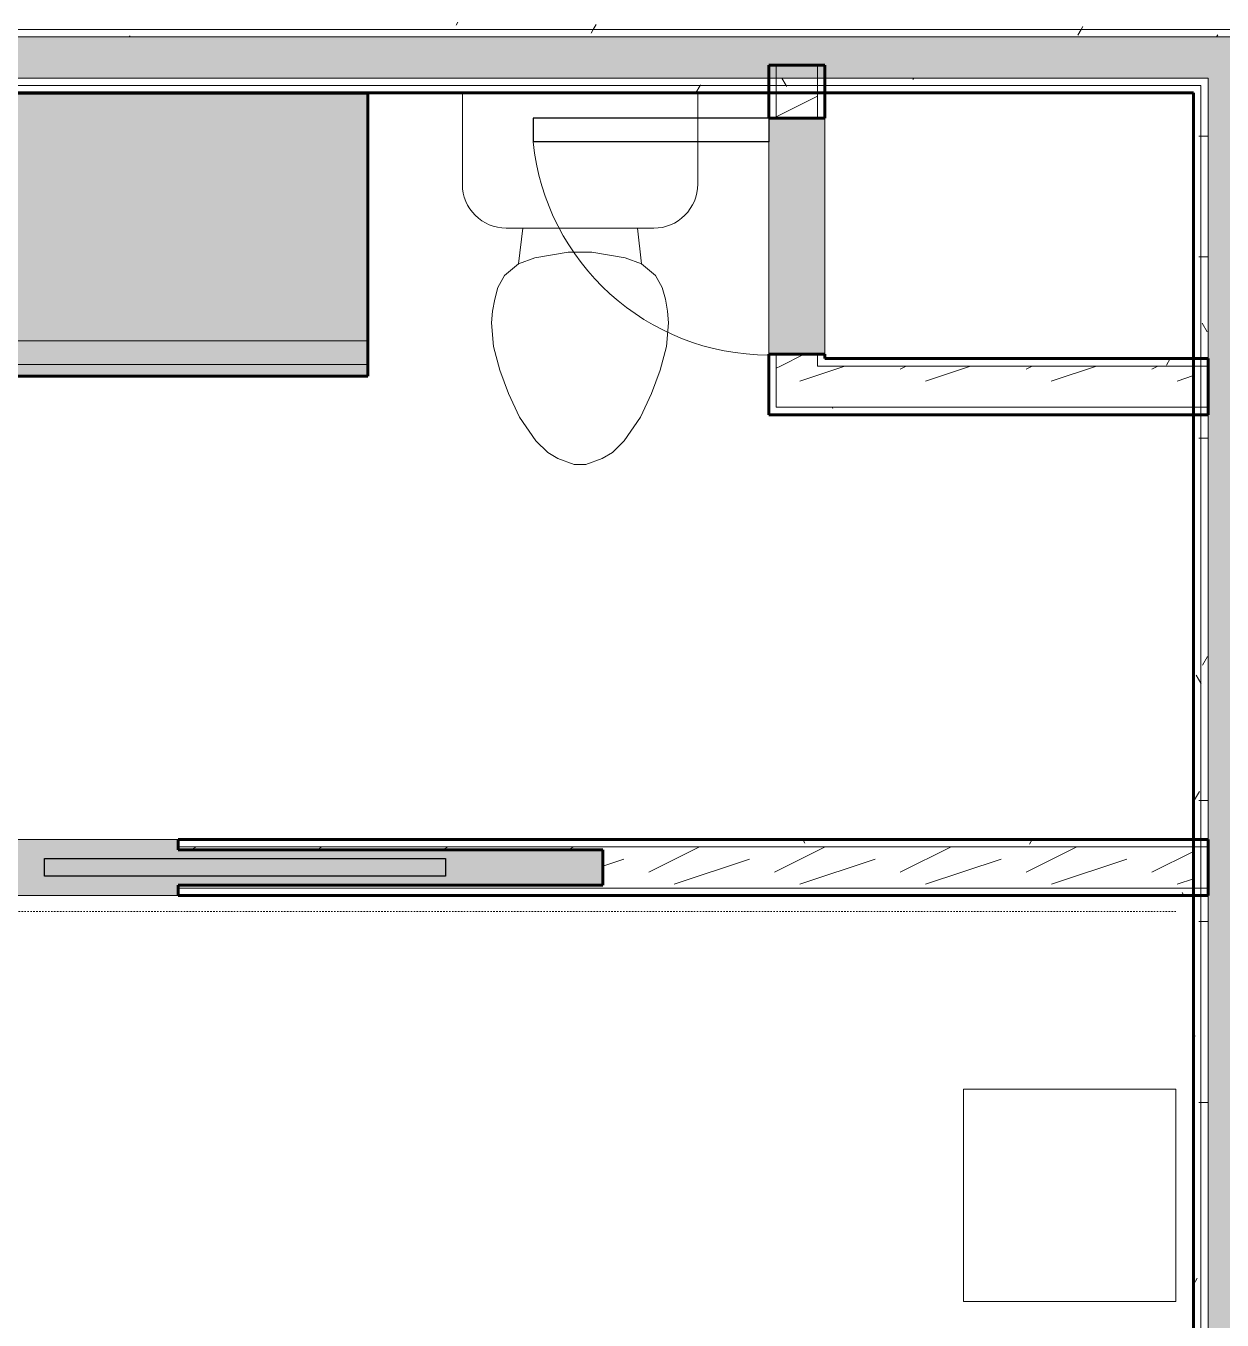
# Model space of a CAD drawing. Header units: inches. Extents: x -4061 to -1937, y 9836 to 11171.
# Drawn here: x -3037.5 to -2936.1, y 10272.1 to 10381.8 of the extents above; entities that cross this region are included whole.
import ezdxf

# ---------------------------------------------------------------- set-up
doc = ezdxf.new("R2010")
doc.units = ezdxf.units.IN
doc.header["$MEASUREMENT"] = 0
doc.linetypes.add('Dash', pattern=[0.25, 0.125, -0.125])
for name, color, linetype, lineweight in [('0-1', 7, 'Continuous', 5), ('0-2', 250, 'Continuous', 9), ('A-DOOR-1', 250, 'Continuous', 9), ('A-DOOR-2', 50, 'Continuous', 30), ('A-WALL', 113, 'Continuous', 18), ('A-WALL-1', 8, 'Continuous', 5), ('A-WALL-2', 10, 'Continuous', 60), ('A-WALL-3', 7, 'Continuous', 18), ('A-WALL-PATT-1', 250, 'Continuous', 9), ('A-WALL-PATT-2', 253, 'Continuous', 9), ('A-WALL-PATT-4', 111, 'Continuous', 9), ('I-FURN-1', 250, 'Continuous', 9), ('I-FURN-HDLN-1', 250, 'Dash', 9), ('I-WALL-2', 2, 'Continuous', 60), ('P-SANR-FIXT-2', 250, 'Continuous', 9), ('Q-CASE-1', 9, 'Continuous', 9), ('Q-CASE-2', 10, 'Continuous', 60), ('Q-CASE-3', 250, 'Continuous', 9)]:
    doc.layers.add(name, color=color, linetype=linetype, lineweight=lineweight)
pattern_1 = [(0, (-127.185, -364.175), (20.48, 5.12), [0.845, -14.515, 0.845, -14.515, -81.92]), (0, (-127.185, -364.175), (20.48, 5.12), [-30.72, 0.845, -29.875, 0.845, -14.515, -35.84]), (0, (-127.185, -364.175), (20.48, 5.12), [-76.8, 0.845, -9.395, 0.845, -24.755]), (120, (-119.505, -361.615), (-14.67405006737632, 15.1762002695053), [0.8449999999999999, -14.515, 0.8449999999999999, -14.515, -81.91999999999999]), (120, (-119.505, -361.615), (-14.67405006737632, 15.1762002695053), [-30.72, 0.8449999999999999, -29.875, 0.8449999999999999, -14.515, -35.84]), (120, (-119.505, -361.615), (-14.67405006737632, 15.1762002695053), [-76.79999999999998, 0.8449999999999999, -9.394999999999998, 0.8449999999999999, -24.755]), (240, (-116.945, -351.375), (-5.805949932623669, -20.2962002695053), [0.845, -14.515, 0.845, -14.515, -81.92]), (240, (-116.945, -351.375), (-5.805949932623669, -20.2962002695053), [-30.72, 0.845, -29.875, 0.845, -14.515, -35.84]), (240, (-116.945, -351.375), (-5.805949932623669, -20.2962002695053), [-76.8, 0.845, -9.395, 0.845, -24.755])]
pattern_2 = [(216.87, (-122.92, -353.513), (31.98716190389133, 21.32545714244463), [5.331, -47.981]), (206.565, (-116.522, -356.711), (-10.66247606731217, -10.66200980650436), [11.921, -11.921]), (198.435, (-116.522, -362.043), (-21.3244936496746, -10.66258686177925), [6.743999999999999, -26.974])]
pattern_3 = [(161.57, (-126.865, -363.855), (-2.560496184573631, -0.0005373861552858683), [0, -18.214, 2.022, 0]), (18.43, (-127.505, -363.855), (-2.560496184573631, 0.0005373861552860904), [0, -18.214, 2.022, 0]), (108.43, (-126.865, -363.855), (1.279220909290681, -6.400876726295667), [6.069999999999999, -14.166]), (71.57, (-127.505, -363.855), (1.279220909290681, 6.400876726295667), [6.07, -14.166])]

# ---------------------------------------------------------------- blocks, each defined once
blk = doc.blocks.new('Pocket_Door_2385 - 34_ x 80_-1722096-ENLARGED RCP - 3RD FLOOR PLAN - WEST')
at = {"layer": 'A-DOOR-2'}
for p, q in [((-39.66666666666676, -0.7499999999999999), (-39.66666666666676, 0.7499999999999999)), ((-39.66666666666676, 0.7499999999999999), (-5.666666666666763, 0.7499999999999999)), ((-5.666666666666763, 0.7499999999999999), (-5.666666666666763, -0.7499999999999999)), ((-5.666666666666763, -0.7499999999999999), (-39.66666666666676, -0.7499999999999999))]:
    blk.add_line(p, q, dxfattribs=at)
blk = doc.blocks.new('Toilet-Domestic-3D - Toilet-Domestic-3D-1352612-ENLARGED RCP - 3RD FLOOR PLAN - WEST')
at = {"layer": 'P-SANR-FIXT-2'}
for p, q in [((-9.976221549255797, 19.47622154925572), (9.976221549255834, 19.47622154925572)), ((-9.976221549255797, 11.74999999999998), (-9.976221549255797, 19.47622154925572)), ((9.976221549255834, 19.47622154925572), (9.976221549255834, 11.74999999999989)), ((6.24999999999998, 8.023778450744098), (-6.250000000000018, 8.023778450744098)), ((-4.861662917351556, 8.023778450744098), (-5.209379619536154, 4.999999999999911)), ((4.861662917351547, 8.023778450744098), (5.209379619536154, 4.999999999999936)), ((-3.835640909808955, 5.499999999999876), (-5.209379619536155, 4.99999999999991)), ((-0.9999999999997728, 5.999999999999972), (-3.835640909808916, 5.499999999999884)), ((0.9999999999997808, 5.999999999999972), (-0.9999999999997728, 5.999999999999972)), ((3.835640909808861, 5.499999999999932), (0.9999999999997852, 5.999999999999972)), ((5.209379619536155, 4.999999999999937), (3.835640909808857, 5.499999999999933)), ((-5.209379619536154, 4.999999999999911), (-6.401133212130357, 3.999999999999923)), ((6.401133212130349, 3.999999999999955), (5.209379619536156, 4.999999999999936)), ((-6.401133212130356, 3.999999999999926), (-6.967897106716618, 2.999999999999912)), ((6.967897106716618, 2.999999999999936), (6.40113321213035, 3.999999999999953)), ((-6.967897106716618, 2.999999999999916), (-7.235846299147756, 1.999999999999837)), ((7.235846299147753, 1.999999999999948), (6.967897106716618, 2.999999999999932)), ((-7.235846299147757, 1.999999999999842), (-7.412844257252363, 0.9961946980916907)), ((7.412844257252371, 0.9961946980917603), (7.235846299147749, 1.999999999999968)), ((-7.412844257252363, 0.9961946980916817), (-7.50000000000002, 3.647082635893639e-14)), ((-7.50000000000002, 2.626845807189436e-14), (-7.325688514504699, -1.992389396183531)), ((7.325688514504699, -1.992389396183527), (7.50000000000002, 8.759659664292484e-14)), ((7.500000000000021, 7.083352582108447e-14), (7.412844257252374, 0.9961946980917403)), ((-7.325688514504693, -1.99238939618356), (-6.787750874495926, -4.000000000000001)), ((6.787750874495935, -4.000000000000014), (7.325688514504697, -1.99238939618353)), ((-6.787750874495902, -4.000000000000084), (-6.05981040596345, -6.000000000000223)), ((6.05981040596353, -6.000000000000034), (6.787750874495948, -3.999999999999969)), ((-6.059810405963483, -6.000000000000149), (-5.127195089653489, -8.000000000000112)), ((5.12719508965351, -8.000000000000068), (6.059810405963534, -6.000000000000026)), ((-5.127195089653483, -8.000000000000119), (-3.739764113511693, -10.0000000000001)), ((3.739764113511725, -10.00000000000005), (5.127195089653514, -8.00000000000006)), ((-3.739764113511675, -10.00000000000013), (-2.739764113511752, -11.00000000000004)), ((2.739764113511739, -11.00000000000005), (3.73976411351172, -10.00000000000006)), ((-2.739764113511752, -11.00000000000004), (-1.873738709727293, -11.50000000000007)), ((-1.8737387097273, -11.50000000000006), (-0.5000000000001319, -12.00000000000002)), ((-0.5000000000001313, -12.00000000000002), (0.5000000000001497, -12.00000000000002)), ((0.5000000000001499, -12.00000000000002), (1.87373870972732, -11.50000000000006)), ((1.873738709727307, -11.50000000000006), (2.73976411351174, -11.00000000000005))]:
    blk.add_line(p, q, dxfattribs=at)
for centre, radius, start, end in [((-6.249999999999996, 11.74999999999996), 3.72622154925582, 179.9999999999996, 269.9999999999993), ((6.250000000000004, 11.74999999999991), 3.726221549255813, 269.9999999999992, 359.9999999999993)]:
    blk.add_arc(centre, radius, start, end, dxfattribs=at)
blk = doc.blocks.new('OD_CW_Base Cabinet - OD_CW_Base Cabinet-1913675-ENLARGED RCP - 3RD FLOOR PLAN - WEST')
at = {"layer": 'Q-CASE-1'}
for points in [[(0.7377049180291805, 2.999999999989086), (59.13770491871991, 3.000000000008526), (59.13770491871292, 24.00000000002933), (0.7377049180221887, 24.00000000000989), (0.7377049180279868, 6.561963737935911)], [(59.13770491872059, 1.000000000009649), (59.13770491871991, 3.000000000008171), (0.7377049180291805, 2.99999999998873), (0.7377049180298626, 0.9999999999902086), (23.99604769549171, 0.999999999998053)], [(23.99604769549205, -2.060573933704298e-12), (59.13770491872094, 9.535483513900535e-12), (59.13770491872059, 1.000000000009649), (0.7377049180298626, 0.9999999999902086), (0.7377049180302037, -9.904965736495803e-12), (8.667024661107403, -7.176481631177018e-12)]]:
    blk.add_hatch(color=256, dxfattribs=at).paths.add_polyline_path(points, flags=0)
at = {"layer": 'Q-CASE-2'}
for p, q in [((59.13770491871637, 24.00000000000016), (0.7377049180327829, 24.00000000000016)), ((0.7377049180327883, 24.00000000000016), (0.7377049180327883, 1.225686219186177e-13)), ((59.13770491871637, 1.212363542890675e-13), (59.13770491871637, 24.00000000000016)), ((0.7377049180327883, 1.212363542890675e-13), (59.13770491871637, 1.212363542890675e-13))]:
    blk.add_line(p, q, dxfattribs=at)
at = {"layer": 'Q-CASE-3'}
for p, q in [((0.7377049180327488, 24.00000000000016), (0.7377049180327786, 2.999999999998593)), ((0.7377049180327488, 24.00000000000016), (59.13770491871632, 24.00000000000024)), ((59.13770491871635, 2.999999999998675), (59.13770491871632, 24.00000000000024)), ((0.7377049180327788, 2.999999999998578), (0.7377049180327816, 1.000000000000128)), ((0.7377049180327786, 2.999999999998592), (59.13770491871635, 2.999999999998675)), ((59.13770491871635, 1.000000000000211), (59.13770491871635, 2.99999999999866)), ((0.7377049180333131, 1.000000000000128), (0.7377049180333145, 1.27675647831885e-13)), ((0.7377049180333131, 1.000000000000128), (59.13770491871635, 1.000000000000211)), ((0.7377049180327816, 1.000000000000128), (59.13770491871635, 1.000000000000211)), ((0.7377049180333145, 1.27750454303064e-13), (59.13770491871635, 2.102356316377515e-13)), ((59.13770491871635, 2.102356316377515e-13), (59.13770491871635, 1.000000000000211))]:
    blk.add_line(p, q, dxfattribs=at)
blk = doc.blocks.new('Single-Flush - CLOSET-1720159-ENLARGED RCP - 3RD FLOOR PLAN - WEST')
at = {"layer": 'A-DOOR-1'}
blk.add_arc((10.00000000000094, 2.374999999999451), 20.06659275674493, 95.72006089818625, 179.9999999999998, dxfattribs=at)
at = {"layer": 'A-DOOR-2'}
for p, q in [((7.999999999999998, 2.374999999999781), (7.999999999999998, 22.3416758591665)), ((10.00000000000094, 22.3416758591665), (7.999999999999998, 22.3416758591665)), ((10.00000000000094, 2.374999999999781), (10.00000000000094, 22.3416758591665)), ((10.00000000000094, 2.374999999999781), (7.999999999999998, 2.374999999999781))]:
    blk.add_line(p, q, dxfattribs=at)
blk = doc.blocks.new('Bed-Standard - Queen 60_ x 79_-1242961-ENLARGED RCP - 3RD FLOOR PLAN - WEST')
at = {"layer": 'I-FURN-HDLN-1'}
blk.add_line((-55.31147540983584, 37.70491803278724), (-55.31147540983584, -77.29508196721251), dxfattribs=at)
blk = doc.blocks.new('Table-Night Stand - 18_ x 18_ x 24_-1352623-ENLARGED RCP - 3RD FLOOR PLAN - WEST')
at = {"layer": 'I-FURN-1'}
for p, q in [((18.14699331848555, 17.99999999999999), (0.1469933184855234, 17.99999999999999)), ((0.1469933184855234, 17.99999999999999), (0.1469933184855234, -9.466330862652132e-30)), ((18.14699331848555, -9.466330862652132e-30), (18.14699331848555, 17.99999999999999)), ((0.1469933184855234, -9.466330862652132e-30), (18.14699331848555, -9.466330862652132e-30))]:
    blk.add_line(p, q, dxfattribs=at)
blk = doc.blocks.new('CTR - 1st Phase - Unit Layouts_rvt-1-ENLARGED RCP - 3RD FLOOR PLAN - WEST')
at = {"layer": 'A-WALL-1'}
for points in [[(-2969.773736678604, 10353.99432635397), (-2969.773736678604, 10373.99432635397), (-2974.523736678615, 10373.99432635397), (-2974.523736678615, 10353.99432635397), (-2970.398736678615, 10353.99432635397)], [(-3043.66539390396, 10308.11932635462), (-3024.600601125554, 10308.11932635462), (-3024.600601125554, 10308.99432635456), (-2988.600601125554, 10308.99432635454), (-2988.600601125554, 10311.99432635454), (-3024.600601125554, 10311.99432635456), (-3024.600601125554, 10312.86932635462), (-3058.600601125554, 10312.86932635462), (-3058.600601125554, 10308.11932635462)]]:
    blk.add_hatch(color=256, dxfattribs=at).paths.add_polyline_path(points, flags=0)
at = {"layer": 'A-WALL-PATT-1'}
h = blk.add_hatch(dxfattribs=at)
h.set_pattern_fill('FP_1', color=256, style=0, pattern_type=2)
h.set_pattern_definition(pattern_1)
h.paths.add_polyline_path([(-2973.898736678617, 10349.49432635404), (-2973.898736678617, 10353.99432635397), (-2974.523736678615, 10353.99432635397), (-2974.523736678615, 10349.49432635405)], flags=0)
h.paths.add_polyline_path([(-2973.898736678601, 10373.99432635397), (-2973.898736678601, 10376.13939611041), (-2974.523736678615, 10376.13021657156), (-2974.523736678615, 10373.99432635397)], flags=0)
h = blk.add_hatch(dxfattribs=at)
h.set_pattern_fill('FP_1', color=256, style=0, pattern_type=2)
h.set_pattern_definition(pattern_1)
h.paths.add_polyline_path([(-2938.523736679309, 10352.99432635404), (-2938.523736679309, 10353.61932635404), (-2970.398736678615, 10353.61932635404), (-2970.398736678615, 10352.99432635404), (-2951.691255697651, 10352.99432635404)], flags=0)
h = blk.add_hatch(dxfattribs=at)
h.set_pattern_fill('FP_1', color=256, style=0, pattern_type=2)
h.set_pattern_definition(pattern_1)
h.paths.add_polyline_path([(-2938.523736679309, 10348.86932635403), (-2938.523736679309, 10349.49432635403), (-2974.523736678615, 10349.49432635404), (-2974.523736678615, 10348.86932635403), (-2951.691255697651, 10348.86932635403)], flags=0)
h = blk.add_hatch(dxfattribs=at)
h.set_pattern_fill('FP_1', color=256, style=0, pattern_type=2)
h.set_pattern_definition(pattern_1)
h.paths.add_polyline_path([(-2939.998482106852, 10312.24432635455), (-2938.52373667931, 10312.25327262791), (-2938.52373667931, 10312.8693263546), (-3024.600601125554, 10312.86932635462), (-3024.600601125554, 10312.24432635455), (-2957.998482106851, 10312.24432635455)], flags=0)
h.paths.add_polyline_path([(-3066.914771236992, 10312.24432635462), (-3058.600601125554, 10312.24432635462), (-3058.600601125554, 10312.86932635462), (-3066.923736680522, 10312.86932635462), (-3066.923736680522, 10312.24432635462)], flags=0)
h = blk.add_hatch(dxfattribs=at)
h.set_pattern_fill('FP_1', color=256, style=0, pattern_type=2)
h.set_pattern_definition(pattern_1)
h.paths.add_polyline_path([(-3018.998482106894, 10308.11932635455), (-2938.52373667931, 10308.1193263546), (-2938.52373667931, 10308.74432635455), (-3024.600601125554, 10308.74432635455), (-3024.600601125554, 10308.1193263546)], flags=0)
h.paths.add_polyline_path([(-3058.994416938344, 10308.1193263546), (-3058.600601125554, 10308.1193263546), (-3058.600601125554, 10308.74432635462), (-3066.923736680524, 10308.74432635462), (-3066.923736680524, 10308.11932635462)], flags=0)
at = {"layer": 'A-WALL-PATT-2'}
h = blk.add_hatch(dxfattribs=at)
h.set_pattern_fill('FP_2', color=256, style=0, pattern_type=2)
h.set_pattern_definition(pattern_2)
h.paths.add_polyline_path([(-2973.898736678617, 10352.99432635404), (-2970.398736678615, 10352.99432635404), (-2970.398736678615, 10353.99432635397), (-2973.898736678617, 10353.99432635397), (-2973.898736678617, 10353.61932635404)], flags=0)
h.paths.add_polyline_path([(-2972.874305929508, 10373.99432635397), (-2970.398736678602, 10373.99432635397), (-2970.398736678602, 10376.13939611041), (-2973.898736678601, 10376.13021657156), (-2973.898736678601, 10373.99432635397)], flags=0)
h = blk.add_hatch(dxfattribs=at)
h.set_pattern_fill('FP_2', color=256, style=0, pattern_type=2)
h.set_pattern_definition(pattern_2)
h.paths.add_polyline_path([(-2973.898736678617, 10349.49432635403), (-2938.523736679309, 10349.49432635403), (-2938.523736679309, 10352.99432635404), (-2973.898736678617, 10352.99432635404)], flags=0)
h = blk.add_hatch(dxfattribs=at)
h.set_pattern_fill('FP_2', color=256, style=0, pattern_type=2)
h.set_pattern_definition(pattern_2)
h.paths.add_polyline_path([(-2939.998482106852, 10308.74432635455), (-2938.52373667931, 10308.75041478414), (-2938.52373667931, 10312.24432635455), (-3024.600601118423, 10312.24432635455), (-3024.600601125554, 10311.99432635456), (-2988.600601125554, 10311.99432635454), (-2988.600601125554, 10308.99432635454), (-3024.600601125554, 10308.99432635456), (-3024.600601125554, 10308.74432635455), (-2957.998482106851, 10308.74432635455)], flags=0)
h.paths.add_polyline_path([(-3058.994416938344, 10308.74432635462), (-3058.600601125554, 10308.74432635462), (-3058.600601125554, 10312.24432635462), (-3067.548736680522, 10312.24432635462), (-3067.548736680522, 10308.74432635462), (-3066.923736680524, 10308.74432635462)], flags=0)
at = {"layer": 'A-WALL-2'}
for p, q in [((-2974.523736678601, 10373.99432635396), (-2974.523736678599, 10378.50521652866)), ((-2974.523736678599, 10378.50521652866), (-2969.773736678599, 10378.50521652865)), ((-2969.773736678599, 10378.50521652865), (-2969.773736678601, 10373.99432635396)), ((-2969.773736678601, 10373.99432635396), (-2974.523736678601, 10373.99432635396)), ((-2974.523736678612, 10353.61932635403), (-2974.523736678612, 10353.99432635396)), ((-2974.523736678612, 10353.99432635396), (-2969.773736678612, 10353.99432635395)), ((-2974.523736678615, 10349.49432635403), (-2974.523736678612, 10353.61932635403)), ((-2969.773736678612, 10353.99432635395), (-2969.773736678612, 10353.61932635402)), ((-2969.773736678612, 10353.61932635402), (-2937.273736677552, 10353.61932635401)), ((-2937.273736677552, 10353.61932635401), (-2937.273736677553, 10348.86932635401)), ((-2974.523736678615, 10348.86932635403), (-2974.523736678615, 10349.49432635403)), ((-2937.273736677553, 10348.86932635401), (-2974.523736678615, 10348.86932635403)), ((-3024.600601125549, 10311.99432635455), (-3024.600601125549, 10312.86932635458)), ((-3024.600601125549, 10312.86932635458), (-2937.273736677207, 10312.86932635454)), ((-2937.273736677207, 10312.86932635454), (-2937.273736677209, 10308.11932635454)), ((-2988.600601125549, 10311.99432635453), (-3024.600601125549, 10311.99432635455)), ((-2988.600601125551, 10308.99432635453), (-2988.600601125549, 10311.99432635453)), ((-3024.600601125551, 10308.11932635458), (-3024.600601125551, 10308.99432635455)), ((-3024.600601125551, 10308.99432635455), (-2988.600601125551, 10308.99432635453)), ((-2937.273736677209, 10308.11932635454), (-3024.600601125551, 10308.11932635458))]:
    blk.add_line(p, q, dxfattribs=at)
at = {"layer": 'A-WALL-3'}
for p, q in [((-2973.898736678599, 10378.50521652866), (-2973.898736678601, 10373.99432635396)), ((-2970.398736678599, 10378.50521652865), (-2970.398736678602, 10373.99432635396)), ((-2974.523736678601, 10373.99432635396), (-2974.523736678612, 10353.99432635396)), ((-2969.773736678612, 10353.99432635395), (-2969.773736678601, 10373.99432635396)), ((-2973.898736678612, 10353.99432635396), (-2973.898736678612, 10353.61932635403)), ((-2973.898736678612, 10353.61932635403), (-2973.898736678613, 10352.99432635403)), ((-2970.398736678612, 10353.99432635395), (-2970.398736678613, 10353.61932635402)), ((-2970.398736678613, 10353.61932635402), (-2970.398736678613, 10352.99432635402)), ((-2973.898736678613, 10352.99432635403), (-2973.898736678615, 10349.49432635403)), ((-2937.273736677552, 10352.99432635401), (-2970.398736678613, 10352.99432635402)), ((-2937.273736677553, 10349.49432635401), (-2973.898736678615, 10349.49432635403)), ((-3024.600601125549, 10312.86932635458), (-3058.600601125549, 10312.8693263546)), ((-3024.600601125549, 10312.24432635459), (-2937.273736677207, 10312.24432635454)), ((-3024.600601125551, 10308.74432635458), (-2937.273736677209, 10308.74432635454)), ((-3058.600601125551, 10308.1193263546), (-3024.600601125551, 10308.11932635458))]:
    blk.add_line(p, q, dxfattribs=at)
at = {"layer": '0-2'}
for name, p in [('OD_CW_Base Cabinet - OD_CW_Base Cabinet-1913675-ENLARGED RCP - 3RD FLOOR PLAN - WEST', (-3067.661441599448, 10352.13021652956)), ('Toilet-Domestic-3D - Toilet-Domestic-3D-1352612-ENLARGED RCP - 3RD FLOOR PLAN - WEST', (-2990.523736650422, 10356.65399502228))]:
    blk.add_blockref(name, p, dxfattribs=at)
for name, p, rotation in [('Single-Flush - CLOSET-1720159-ENLARGED RCP - 3RD FLOOR PLAN - WEST', (-2972.14873667847, 10363.99432635396), 89.99999999996695), ('Pocket_Door_2385 - 34_ x 80_-1722096-ENLARGED RCP - 3RD FLOOR PLAN - WEST', (-3041.60060112555, 10310.49432635456), 180), ('Bed-Standard - Queen 60_ x 79_-1242961-ENLARGED RCP - 3RD FLOOR PLAN - WEST', (-2977.70340013965, 10251.45599240272), 269.9999999999597), ('Table-Night Stand - 18_ x 18_ x 24_-1352623-ENLARGED RCP - 3RD FLOOR PLAN - WEST', (-2957.998482106835, 10291.84629957327), 269.9999999999597)]:
    blk.add_blockref(name, p, dxfattribs=dict(at, rotation=rotation))

msp = doc.modelspace()

# ---------------------------------------------------------------- hatches: boundary and pattern name
at = {"layer": 'A-WALL-PATT-4'}
h = msp.add_hatch(dxfattribs=at)
h.set_pattern_fill('FP_1', color=256, style=0, pattern_type=2)
h.set_pattern_definition(pattern_1)
h.paths.add_polyline_path([(-2921.033209628882, 10381.51439611041), (-2797.898736673928, 10381.51439611041), (-2797.898736673928, 10382.13939611041), (-3072.923736677616, 10382.13939611041), (-3072.923736677616, 10381.51439611041), (-2951.691255697651, 10381.51439611041)], flags=0)
h = msp.add_hatch(dxfattribs=at)
h.set_pattern_fill('FP_1', color=256, style=0, pattern_type=2)
h.set_pattern_definition(pattern_1)
h.paths.add_polyline_path([(-2951.691255697651, 10380.88939611041), (-2798.523736673928, 10380.88939611041), (-2798.523736673932, 10381.51439611041), (-3072.298736677616, 10381.51439611041), (-3072.298736677616, 10380.88939611043), (-2982.34930176642, 10380.88939611041)], flags=0)
h = msp.add_hatch(dxfattribs=at)
h.set_pattern_fill('FP_4', color=256, style=0, pattern_type=2)
h.set_pattern_definition(pattern_3)
h.paths.add_polyline_path([(-3071.673736677617, 10377.38939611041), (-2799.148736674284, 10377.38939611041), (-2799.148736674284, 10380.88939611041), (-3071.673736677617, 10380.88939611042), (-3071.673736677617, 10377.40618751322)], flags=0)
h = msp.add_hatch(dxfattribs=at)
h.set_pattern_fill('FP_1', color=256, style=0, pattern_type=2)
h.set_pattern_definition(pattern_1)
h.paths.add_polyline_path([(-3068.173736677617, 10376.76439611041), (-2937.273736679309, 10376.76439611041), (-2937.273736679309, 10377.38939611041), (-3068.173736677617, 10377.38939611041), (-3068.173736677617, 10376.76742362446)], flags=0)
h.paths.add_polyline_path([(-2803.273736673927, 10376.76439611041), (-2802.64873667393, 10376.76439611041), (-2802.648736673927, 10377.38939611041), (-2865.137846506432, 10377.38939610991), (-2865.137846506432, 10376.76439611041), (-2829.059071422574, 10376.76439611041)], flags=0)
h.paths.add_polyline_path([(-2868.637846506438, 10376.76439611041), (-2868.637846506438, 10377.38939610991), (-2905.887846506096, 10377.38939611041), (-2905.887846506096, 10376.76439611041), (-2890.375163560112, 10376.76439611041)], flags=0)
h.paths.add_polyline_path([(-2921.033209628882, 10376.76439611041), (-2909.387846506113, 10376.76439611041), (-2909.387846506113, 10377.38939611041), (-2933.773736679309, 10377.38939611041), (-2933.773736679309, 10376.76439611041), (-2932.523736679303, 10376.76439611041)], flags=0)
h = msp.add_hatch(dxfattribs=at)
h.set_pattern_fill('FP_4', color=256, style=0, pattern_type=2)
h.set_pattern_definition(pattern_3)
h.paths.add_polyline_path([(-2937.273736679312, 9988.814396110425), (-2933.773736679305, 9988.814396110425), (-2933.773736679309, 10377.38939611041), (-2937.273736679309, 10377.38939611041), (-2937.273736679312, 9989.064396110487)], flags=0)
h = msp.add_hatch(dxfattribs=at)
h.set_pattern_fill('FP_1', color=256, style=0, pattern_type=2)
h.set_pattern_definition(pattern_1)
h.paths.add_polyline_path([(-2933.148736679309, 10376.13939611041), (-2909.387846506113, 10376.13939611041), (-2909.387846506113, 10376.76439611041), (-2933.148736679309, 10376.76439611041)], flags=0)
h.paths.add_polyline_path([(-2803.898736673927, 10376.13939611041), (-2803.273736673927, 10376.13939611041), (-2803.273736673927, 10376.76439611041), (-2865.137846506432, 10376.76439611041), (-2865.137846506432, 10376.13939611041), (-2829.059071422574, 10376.13939611041)], flags=0)
h.paths.add_polyline_path([(-2938.523736679309, 10376.13939611041), (-2937.898736679303, 10376.13939611041), (-2937.899745199282, 10376.76439611041), (-3067.548736677619, 10376.76439611041), (-3067.548736677619, 10376.13939611041), (-2951.691255697651, 10376.13939611041)], flags=0)
h.paths.add_polyline_path([(-2905.887846506096, 10376.13939611041), (-2868.637846506438, 10376.13939611041), (-2868.637846506438, 10376.76439611041), (-2905.887846506096, 10376.76439611041), (-2905.887846506096, 10376.26819635302)], flags=0)
h = msp.add_hatch(dxfattribs=at)
h.set_pattern_fill('FP_1', color=256, style=0, pattern_type=2)
h.set_pattern_definition(pattern_1)
h.paths.add_polyline_path([(-2937.898736679305, 9988.814396110425), (-2937.273736679312, 9988.814396110425), (-2937.273736679311, 10182.64246781532), (-2937.898736679304, 10182.64246781532), (-2937.898736679305, 9989.064396110487)], flags=0)
h.paths.add_polyline_path([(-2937.898736679304, 10186.14246781538), (-2937.273736679311, 10186.14246781538), (-2937.273736679309, 10376.76439611041), (-2937.898736679303, 10376.76439611041), (-2937.898736679303, 10245.58939611047)], flags=0)
h = msp.add_hatch(dxfattribs=at)
h.set_pattern_fill('FP_1', color=256, style=0, pattern_type=2)
h.set_pattern_definition(pattern_1)
h.paths.add_polyline_path([(-2938.523736679312, 9988.814396110425), (-2937.898736679305, 9988.814396110425), (-2937.898736679379, 10087.78480632306), (-2938.523736679343, 10087.78480632306), (-2938.523736679312, 9989.064396110487)], flags=0)
h.paths.add_polyline_path([(-2937.898736679379, 10111.78480632308), (-2937.898736679304, 10182.64246781532), (-2938.523736679342, 10182.64246781532), (-2938.523736679343, 10111.78480632308)], flags=0)
h.paths.add_polyline_path([(-2938.523736679342, 10186.14246781538), (-2937.898736679304, 10186.14246781538), (-2937.898736679303, 10376.13939611041), (-2938.523736679309, 10376.13939611041), (-2938.523736679341, 10245.58939611047)], flags=0)

# ---------------------------------------------------------------- linework, layer by layer
at = {"layer": 'A-WALL'}
for p, q in [((-2798.523736673925, 10381.5143961104), (-3072.298736677614, 10381.5143961104)), ((-2799.148736673925, 10380.8893961104), (-3071.673736677614, 10380.8893961104)), ((-2937.273736679306, 10377.3893961104), (-3068.173736677614, 10377.3893961104)), ((-2937.273736679303, 9988.814396110412), (-2937.273736679306, 10377.3893961104)), ((-2937.898736679306, 10376.7643961104), (-3067.548736677615, 10376.7643961104)), ((-2937.898736679304, 10111.78480632305), (-2937.898736679306, 10376.7643961104))]:
    msp.add_line(p, q, dxfattribs=at)
at = {"layer": 'I-WALL-2'}
for p, q in [((-2938.523736679306, 10376.1393961104), (-3066.923736677615, 10376.1393961104)), ((-2938.523736679304, 10182.01746781543), (-2938.523736679306, 10376.1393961104))]:
    msp.add_line(p, q, dxfattribs=at)

# ---------------------------------------------------------------- block references
at = {"layer": '0-1'}
msp.add_blockref('CTR - 1st Phase - Unit Layouts_rvt-1-ENLARGED RCP - 3RD FLOOR PLAN - WEST', (0, 0), dxfattribs=at)

doc.saveas('drawing.dxf')
